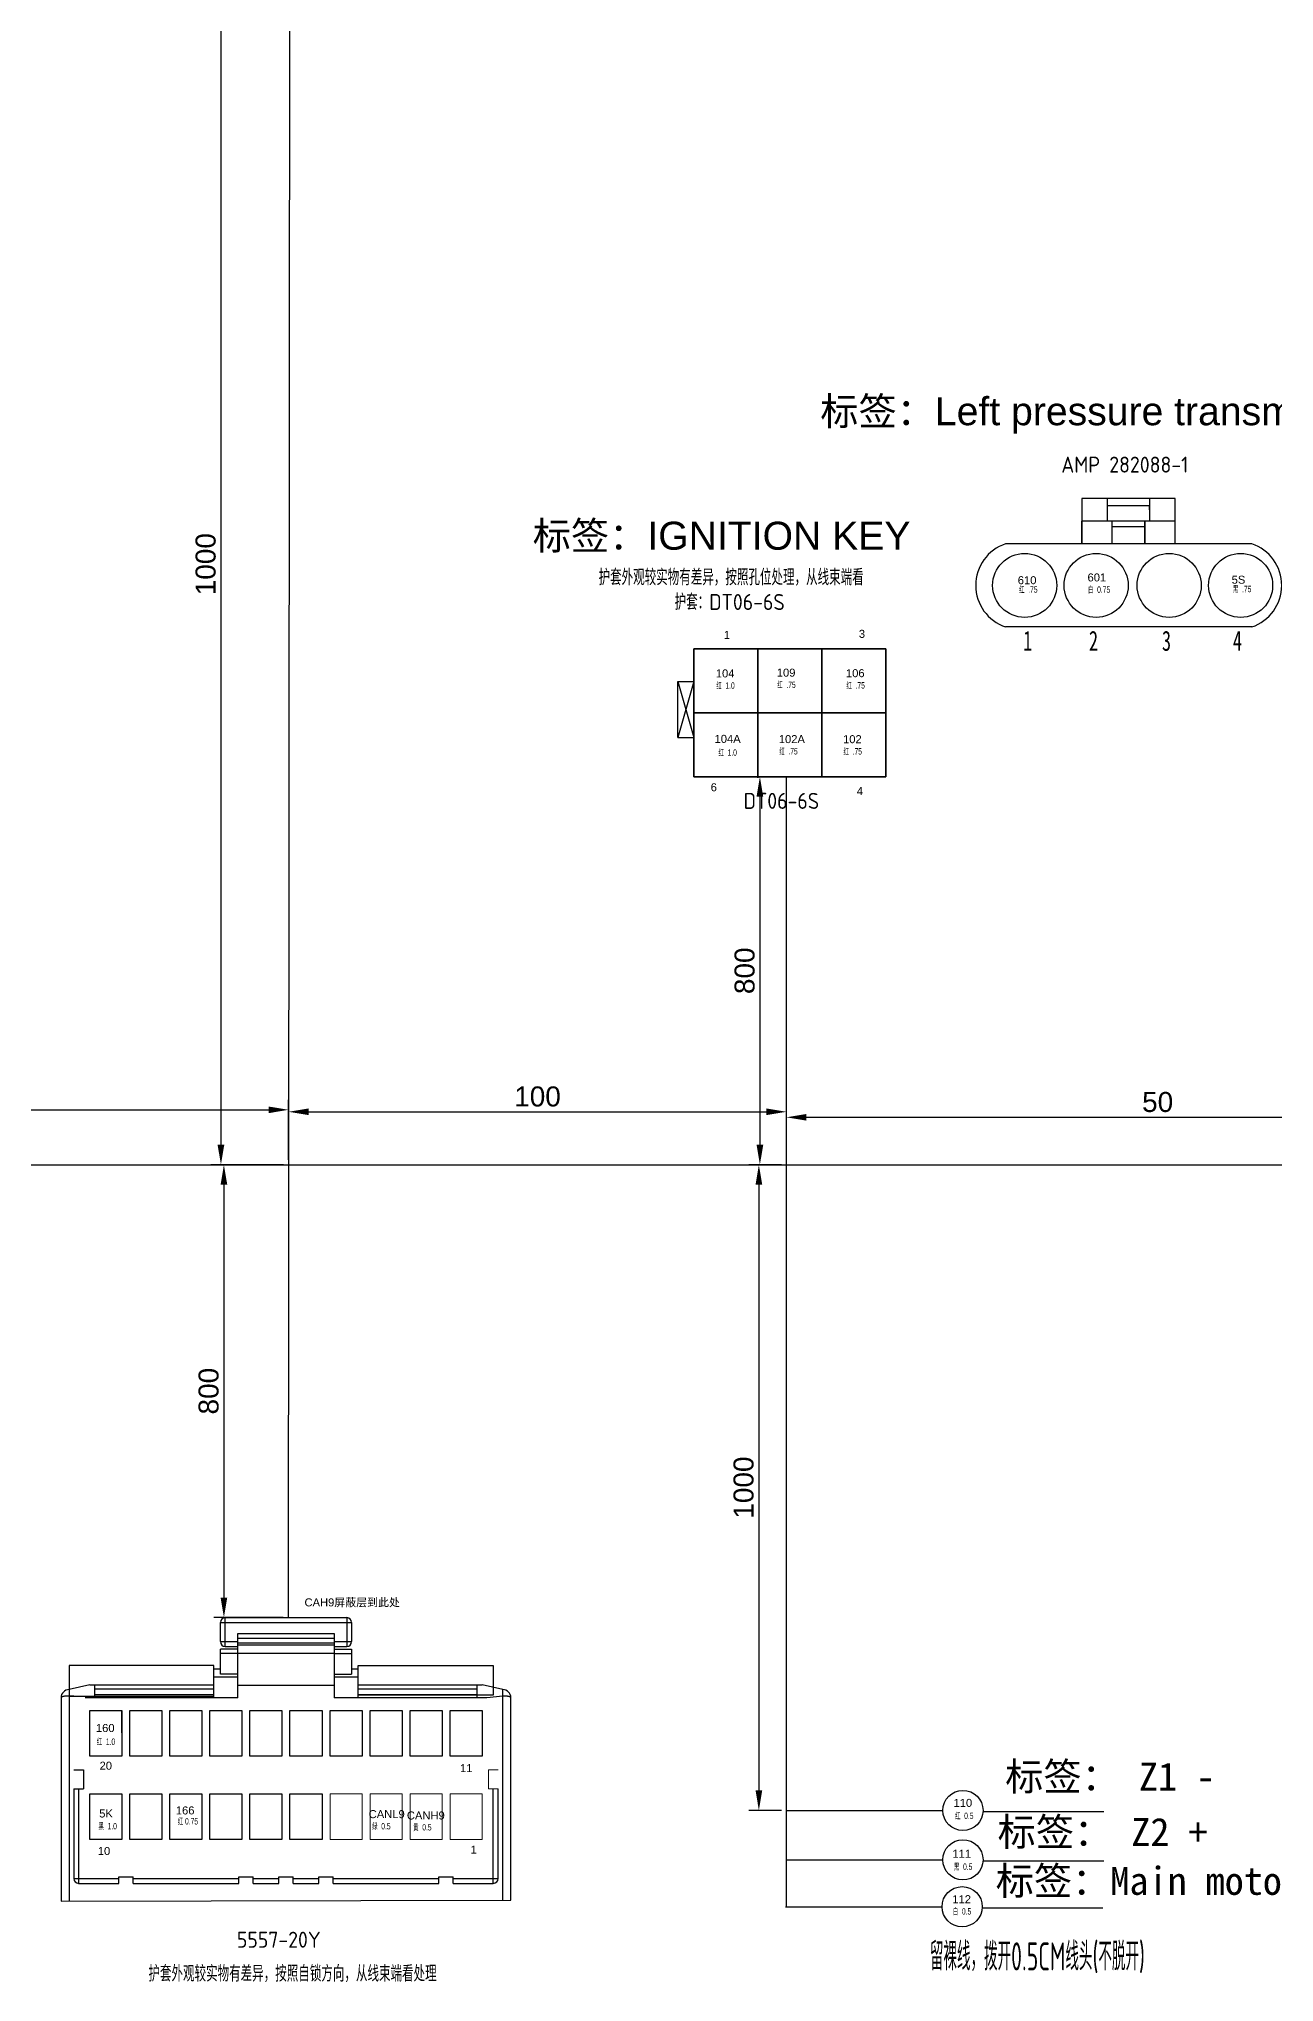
# Model space of a CAD drawing. Header units: millimetres. Extents: x 1638 to 3450, y 1129 to 2069.
# Drawn here: x 2170.4 to 2324.8, y 1293.8 to 1536.6 of the extents above; entities that cross this region are included whole.
import ezdxf

# ---------------------------------------------------------------- set-up
doc = ezdxf.new("R2010")
doc.units = ezdxf.units.MM
for name, color, linetype, lineweight in [('AM60', 3, 'Continuous', 25), ('AM_6', 3, 'Continuous', 25), ('护套层', 3, 'Continuous', 0)]:
    doc.layers.add(name, color=color, linetype=linetype, lineweight=lineweight)
doc.layers.add('孔名层', color=1, linetype='Continuous')
doc.layers.add('线色线径', color=1, linetype='Continuous')
doc.styles.add('FST', font='', dxfattribs={"width": 0.67})
doc.styles.add('ISO Proportional', font='isocp.shx', dxfattribs={"bigfont": 'gbcbig.shx'})
doc.styles.get("Standard").update_dxf_attribs({"font": 'arial.ttf'})
doc.styles.add('技术要求及剖视用', font='gbenor.shx', dxfattribs={"width": 0.7, "bigfont": 'gbcbig.shx'})
doc.styles.get('FST').set_extended_font_data('FangSong_GB2312')
doc.dimstyles.new('ISO-25', dxfattribs={"dimtxt": 2.5, "dimasz": 2.5, "dimexe": 1.25, "dimexo": 0.625, "dimtad": 1, "dimtxsty": 'Standard', "dimcen": 2.5, "dimadec": 0, "dimazin": 0, "dimtfac": 1, "dimtmove": 0, "dimatfit": 3, "dimfxl": 1, "dimarcsym": 0})

# ---------------------------------------------------------------- blocks, each defined once
blk = doc.blocks.new('A$C0bc29aab')
at = {"layer": 'AM60', "linetype": 'Continuous'}
for p, q in [((19.9, 38.22), (19.9, 40.62)), ((19.9, 40.62), (36.3, 40.62)), ((20.5, 37.62), (20.5, 41.22)), ((20.5, 41.22), (35.7, 41.22)), ((22.1, 31.22), (22.1, 39.22)), ((22.1, 39.22), (34.1, 39.22)), ((34.1, 39.22), (34.1, 31.22)), ((35.7, 41.22), (35.7, 37.62)), ((36.3, 40.62), (36.3, 38.22)), ((19.9, 38.22), (22.1, 38.22)), ((19.9, 34.17), (19.9, 37.28)), ((22.1, 37.28), (19.9, 37.28)), ((22.1, 36.74), (19.9, 36.74)), ((20.5, 37.62), (22.1, 37.62)), ((34.1, 38.62), (22.1, 38.62)), ((34.1, 38.02), (22.1, 38.02)), ((22.1, 37.82), (34.1, 37.82)), ((22.1, 36.76), (34.1, 36.76)), ((34.1, 38.22), (36.3, 38.22)), ((34.1, 37.62), (35.7, 37.62)), ((34.1, 37.28), (36.3, 37.28)), ((34.1, 36.74), (36.3, 36.74)), ((36.3, 37.28), (36.3, 34.17)), ((19.1, 31.22), (19.1, 35.22)), ((19.1, 34.82), (19.9, 34.82)), ((22.1, 34.17), (19.9, 34.17)), ((34.1, 34.17), (36.3, 34.17)), ((36.3, 34.82), (37.1, 34.82)), ((37.1, 31.22), (37.1, 35.22)), ((3.6, 32.82), (1, 32.22)), ((1, 32.22), (1, 5.78)), ((3.6, 32.82), (19.1, 32.82)), ((4.2, 31.22), (4.2, 32.82)), ((4.2, 32.32), (19.1, 32.32)), ((4.2, 31.61), (19.1, 31.61)), ((19.1, 33.82), (22.1, 33.82)), ((22.1, 32.77), (34.1, 32.77)), ((34.1, 33.82), (37.1, 33.82)), ((37.1, 32.82), (52.6, 32.82)), ((37.1, 32.32), (52, 32.32)), ((37.1, 31.61), (52, 31.61)), ((52, 31.22), (52, 32.82)), ((55.2, 32.22), (52.6, 32.82)), ((55.2, 5.94), (55.2, 32.22)), ((0, 31.22), (0, 5.78)), ((1.6, 31.42), (1, 31.42)), ((22.1, 31.22), (3, 31.22)), ((7.6, 26.82), (7.6, 29.62)), ((53.2, 31.22), (34.1, 31.22)), ((55.2, 31.42), (53.2, 31.22)), ((56.2, 5.94), (56.2, 31.22)), ((1.6, 22.22), (2.8, 22.22)), ((2.8, 22.22), (2.8, 19.82)), ((1.6, 19.82), (1.6, 8.62)), ((1.6, 19.82), (2.8, 19.82)), ((2.2, 19.82), (2.2, 8.02)), ((54, 8.02), (54, 19.82)), ((54.6, 8.62), (54.6, 19.82)), ((1.6, 8.62), (7.2, 8.62)), ((2.2, 8.02), (7.2, 8.02)), ((7.2, 8.02), (7.2, 8.82)), ((7.2, 8.82), (9, 8.82)), ((9, 8.02), (9, 8.82)), ((9, 8.62), (22.2, 8.62)), ((9, 8.02), (22.2, 8.02)), ((22.2, 8.82), (24, 8.82)), ((22.2, 8.02), (22.2, 8.82)), ((24, 8.02), (24, 8.82)), ((24, 8.62), (27.2, 8.62)), ((24, 8.02), (27.2, 8.02)), ((27.2, 8.82), (29, 8.82)), ((27.2, 8.02), (27.2, 8.82)), ((29, 8.02), (29, 8.82)), ((29, 8.62), (32.2, 8.62)), ((29, 8.02), (32.2, 8.02)), ((32.2, 8.82), (34, 8.82)), ((32.2, 8.02), (32.2, 8.82)), ((34, 8.02), (34, 8.82)), ((34, 8.62), (47.2, 8.62)), ((34, 8.02), (47.2, 8.02)), ((47.2, 8.82), (49, 8.82)), ((47.2, 8.02), (47.2, 8.82)), ((49, 8.02), (49, 8.82)), ((49, 8.62), (54.6, 8.62)), ((49, 8.02), (54, 8.02)), ((0, 5.78), (56.2, 5.94))]:
    blk.add_line(p, q, dxfattribs=at)
at = {"layer": 'AM60', "lineweight": 5}
for p, q in [((53.4, 22.22), (54.6, 22.22)), ((53.4, 19.82), (53.4, 22.22)), ((53.4, 19.82), (54.6, 19.82))]:
    blk.add_line(p, q, dxfattribs=at)
at = {"layer": 'AM60', "linetype": 'Continuous'}
for points in [[(1, 31.42), (19.1, 31.42), (19.1, 35.22), (1, 35.22)], [(54, 31.54), (37.1, 31.54), (37.1, 35.22), (54, 35.22)]]:
    blk.add_lwpolyline(points, close=True, dxfattribs=at)
at = {"layer": 'AM60'}
for points in [[(3.6, 29.62), (7.6, 29.62), (7.6, 23.92), (3.6, 23.92)], [(8.6, 29.62), (12.6, 29.62), (12.6, 23.92), (8.6, 23.92)], [(13.6, 29.62), (17.6, 29.62), (17.6, 23.92), (13.6, 23.92)], [(18.6, 29.62), (22.6, 29.62), (22.6, 23.92), (18.6, 23.92)], [(23.6, 29.62), (27.6, 29.62), (27.6, 23.92), (23.6, 23.92)], [(28.6, 29.62), (32.6, 29.62), (32.6, 23.92), (28.6, 23.92)], [(33.6, 29.62), (37.6, 29.62), (37.6, 23.92), (33.6, 23.92)], [(38.6, 29.62), (42.6, 29.62), (42.6, 23.92), (38.6, 23.92)], [(43.6, 29.62), (47.6, 29.62), (47.6, 23.92), (43.6, 23.92)], [(48.6, 29.62), (52.6, 29.62), (52.6, 23.92), (48.6, 23.92)], [(3.6, 19.22), (7.6, 19.22), (7.6, 13.52), (3.6, 13.52)], [(8.6, 19.22), (12.6, 19.22), (12.6, 13.52), (8.6, 13.52)], [(13.6, 19.22), (17.6, 19.22), (17.6, 13.52), (13.6, 13.52)], [(18.6, 19.22), (22.6, 19.22), (22.6, 13.52), (18.6, 13.52)], [(23.6, 19.22), (27.6, 19.22), (27.6, 13.52), (23.6, 13.52)], [(28.6, 19.22), (32.6, 19.22), (32.6, 13.52), (28.6, 13.52)]]:
    blk.add_lwpolyline(points, close=True, dxfattribs=at)
at = {"layer": 'AM60', "lineweight": 5}
for points in [[(33.6, 19.22), (37.6, 19.22), (37.6, 13.52), (33.6, 13.52)], [(38.6, 19.22), (42.6, 19.22), (42.6, 13.52), (38.6, 13.52)], [(43.6, 19.22), (47.6, 19.22), (47.6, 13.52), (43.6, 13.52)], [(48.6, 19.22), (52.6, 19.22), (52.6, 13.52), (48.6, 13.52)]]:
    blk.add_lwpolyline(points, close=True, dxfattribs=at)
at = {"layer": 'AM60', "linetype": 'Continuous'}
for centre, radius, start, end in [((20.5, 40.62), 0.6, 90, 180), ((35.7, 40.62), 0.6, 0, 90), ((20.5, 38.22), 0.6, 180, 270), ((35.7, 38.22), 0.6, 270, 0), ((1, 31.22), 1, 90, 180.0708), ((55.2, 31.22), 1, 359.9329, 90), ((2.2, 8.62), 0.6, 180, 270), ((54, 8.62), 0.6, 270, 0)]:
    blk.add_arc(centre, radius, start, end, dxfattribs=at)
for points, knots in [([(1, 31.42), (0.94, 31.42), (0.81, 31.42), (0.62, 31.41), (0.45, 31.39), (0.32, 31.37), (0.23, 31.35), (0.17, 31.34), (0.12, 31.32), (0.08, 31.3), (0.04, 31.28), (0.02, 31.27), (0, 31.25), (0, 31.23), (0, 31.22)], [0, 0, 0, 0, 0.187574, 0.367878, 0.533983, 0.679957, 0.743843, 0.800983, 0.851078, 0.893964, 0.92959, 0.958079, 0.980477, 1, 1, 1, 1]), ([(56.2, 31.22), (56.2, 31.23), (56.2, 31.25), (56.18, 31.27), (56.16, 31.28), (56.12, 31.3), (56.08, 31.32), (56.03, 31.34), (55.97, 31.35), (55.88, 31.37), (55.75, 31.39), (55.58, 31.41), (55.4, 31.42), (55.27, 31.42), (55.2, 31.42)], [0, 0, 0, 0, 0.019498, 0.041902, 0.070401, 0.106029, 0.148912, 0.199008, 0.25615, 0.320037, 0.466012, 0.632119, 0.812425, 1, 1, 1, 1])]:
    blk.add_open_spline(points, degree=3, knots=knots, dxfattribs=at)
at = {"layer": 'AM60', "color": 1}
for s, p in [('20', (4.81, 22.22)), ('11', (49.84, 21.92)), ('10', (4.59, 11.56)), ('1', (51.16, 11.73))]:
    blk.add_text(s, height=1, dxfattribs=at).set_placement(p)
at = {"layer": 'AM60', "color": 3, "style": 'ISO Proportional'}
blk.add_text('5557-20Y', height=2, dxfattribs=at).set_placement((21.97, -0.02))
blk = doc.blocks.new('A$C21147477')
at = {"color": 3}
for p, q in [((2.01, 12.02), (2.01, 20.02)), ((2.01, 20.02), (2.01, 12.02)), ((2.01, 12.02), (2.01, 20.02)), ((2.01, 20.02), (2.01, 12.02)), ((2.01, 20.02), (2.01, 12.02)), ((18.01, 20.02), (2.01, 20.02)), ((2.01, 20.02), (18.01, 20.02)), ((10.01, 3.87), (10.01, 20.02)), ((10.01, 20.02), (10.01, 3.87)), ((10.01, 3.87), (10.01, 20.02)), ((10.01, 20.02), (10.01, 3.87)), ((10.01, 20.02), (10.01, 3.87)), ((10.01, 3.87), (10.01, 20.02)), ((10.01, 20.02), (10.01, 3.87)), ((10.01, 3.87), (10.01, 20.02)), ((10.01, 20.02), (10.01, 3.87)), ((10.01, 20.02), (10.01, 3.87)), ((10.01, 3.87), (10.01, 20.02)), ((10.01, 20.02), (10.01, 3.87)), ((10.01, 3.87), (10.01, 20.02)), ((10.01, 20.02), (10.01, 3.87)), ((10.01, 20.02), (10.01, 4.02)), ((18.01, 12.02), (18.01, 20.02)), ((18.01, 20.02), (18.01, 12.02)), ((18.01, 12.02), (18.01, 20.02)), ((18.01, 20.02), (18.01, 12.02)), ((18.01, 20.02), (18.01, 12.02)), ((18.01, 12.02), (18.01, 20.02)), ((18.01, 20.02), (18.01, 12.02)), ((18.01, 12.02), (18.01, 20.02)), ((18.01, 20.02), (18.01, 12.02)), ((18.01, 20.02), (18.01, 12.02)), ((26.01, 20.02), (18.01, 20.02)), ((18.01, 20.02), (26.01, 20.02)), ((26.01, 12.02), (26.01, 20.02)), ((26.01, 20.02), (26.01, 12.02)), ((26.01, 12.02), (26.01, 20.02)), ((26.01, 20.02), (26.01, 12.02)), ((26.01, 20.02), (26.01, 12.02)), ((0, 15.94), (2, 8.94)), ((0, 8.94), (0, 15.94)), ((0, 15.94), (2, 15.94)), ((2, 15.94), (0, 8.94)), ((2.01, 4.02), (2.01, 12.02)), ((2.01, 12.02), (2.01, 4.02)), ((2.01, 4.02), (2.01, 12.02)), ((2.01, 12.02), (2.01, 4.02)), ((2.01, 12.02), (2.01, 4.02)), ((10.01, 12.02), (2.01, 12.02)), ((2.01, 12.02), (10.01, 12.02)), ((10.01, 12.02), (2.01, 12.02)), ((2.01, 12.02), (10.01, 12.02)), ((2.01, 12.02), (10.01, 12.02)), ((18.01, 12.02), (10.01, 12.02)), ((10.01, 12.02), (18.01, 12.02)), ((18.01, 12.02), (10.01, 12.02)), ((10.01, 12.02), (18.01, 12.02)), ((10.01, 12.02), (18.01, 12.02)), ((18.01, 4.02), (18.01, 12.02)), ((18.01, 12.02), (18.01, 4.02)), ((18.01, 4.02), (18.01, 12.02)), ((18.01, 12.02), (18.01, 4.02)), ((18.01, 12.02), (18.01, 4.02)), ((18.01, 4.02), (18.01, 12.02)), ((18.01, 12.02), (18.01, 4.02)), ((18.01, 4.02), (18.01, 12.02)), ((18.01, 12.02), (18.01, 4.02)), ((18.01, 12.02), (18.01, 4.02)), ((26.01, 12.02), (18.01, 12.02)), ((18.01, 12.02), (26.01, 12.02)), ((26.01, 12.02), (18.01, 12.02)), ((18.01, 12.02), (26.01, 12.02)), ((18.01, 12.02), (26.01, 12.02)), ((26.01, 4.02), (26.01, 12.02)), ((26.01, 12.02), (26.01, 4.02)), ((26.01, 4.02), (26.01, 12.02)), ((26.01, 12.02), (26.01, 4.02)), ((26.01, 12.02), (26.01, 4.02)), ((0, 8.94), (2, 8.94)), ((10.01, 4.02), (2.01, 4.02)), ((2.01, 4.02), (10.01, 4.02)), ((2.01, 4.02), (10.01, 4.02)), ((18.01, 4.02), (10.01, 4.02)), ((10.01, 4.02), (18.01, 4.02)), ((10.01, 4.02), (18.01, 4.02)), ((26.01, 4.02), (18.01, 4.02)), ((18.01, 4.02), (26.01, 4.02)), ((18.01, 4.02), (26.01, 4.02))]:
    blk.add_line(p, q, dxfattribs=at)
at = {"layer": 'AM60', "color": 3, "style": 'ISO Proportional'}
blk.add_text('DT06-6S', height=2, dxfattribs=at).set_placement((8.22, 0.01))
blk = doc.blocks.new('A$C5ac91eaa')
blk.add_blockref('A$C21147477', (0, 0))
at = {"layer": 'AM60', "color": 1}
for s, p in [('1', (5.75, 21.25)), ('3', (22.62, 21.38)), ('6', (4.11, 2.21)), ('4', (22.36, 1.74))]:
    blk.add_text(s, height=1, dxfattribs=at).set_placement(p)
blk = doc.blocks.new('*D254')
at = {"color": 0, "lineweight": -2, "transparency": 16777216}
for p, q in [((2123.27, 1396.51), (2123.27, 1404)), ((2201.63, 1396.51), (2201.63, 1404)), ((2125.77, 1402.75), (2199.13, 1402.75))]:
    blk.add_line(p, q, dxfattribs=at)
at = {"color": 0, "transparency": 16777216}
for points in [[(2125.77, 1403.16), (2125.77, 1402.33), (2123.27, 1402.75)], [(2199.13, 1403.16), (2199.13, 1402.33), (2201.63, 1402.75)]]:
    blk.add_solid(points, dxfattribs=at)
at = {"layer": 'Defpoints', "color": 0, "transparency": 16777216}
for p in [(2201.63, 1402.75), (2123.27, 1395.89), (2201.63, 1395.89)]:
    blk.add_point(p, dxfattribs=at)
at = {"color": 3, "transparency": 16777216, "insert": (2162.45, 1404.65), "char_height": 2.5, "attachment_point": 5}
blk.add_mtext('250', dxfattribs=at)
blk = doc.blocks.new('*D255')
at = {"color": 0, "lineweight": -2, "transparency": 16777216}
for p, q in [((2201.01, 1395.89), (2192.3, 1395.89)), ((2193.55, 1393.39), (2193.55, 1341.81)), ((2200.97, 1339.31), (2192.3, 1339.31))]:
    blk.add_line(p, q, dxfattribs=at)
at = {"color": 0, "transparency": 16777216}
for points in [[(2193.14, 1393.39), (2193.97, 1393.39), (2193.55, 1395.89)], [(2193.14, 1341.81), (2193.97, 1341.81), (2193.55, 1339.31)]]:
    blk.add_solid(points, dxfattribs=at)
at = {"layer": 'Defpoints', "color": 0, "transparency": 16777216}
for p in [(2201.63, 1395.89), (2193.55, 1339.31), (2201.6, 1339.31)]:
    blk.add_point(p, dxfattribs=at)
at = {"color": 3, "transparency": 16777216, "insert": (2191.65, 1367.6), "char_height": 2.5, "attachment_point": 5, "rotation": 90}
blk.add_mtext('800', dxfattribs=at)
blk = doc.blocks.new('*D256')
at = {"color": 0, "lineweight": -2, "transparency": 16777216}
for p, q in [((2201.63, 1396.51), (2201.63, 1403.75)), ((2263.82, 1396.51), (2263.82, 1403.75)), ((2204.13, 1402.5), (2261.32, 1402.5))]:
    blk.add_line(p, q, dxfattribs=at)
at = {"color": 0, "transparency": 16777216}
for points in [[(2204.13, 1402.92), (2204.13, 1402.09), (2201.63, 1402.5)], [(2261.32, 1402.92), (2261.32, 1402.09), (2263.82, 1402.5)]]:
    blk.add_solid(points, dxfattribs=at)
at = {"layer": 'Defpoints', "color": 0, "transparency": 16777216}
for p in [(2263.82, 1402.5), (2201.63, 1395.89), (2263.82, 1395.89)]:
    blk.add_point(p, dxfattribs=at)
at = {"color": 3, "transparency": 16777216, "insert": (2232.73, 1404.4), "char_height": 2.5, "attachment_point": 5}
blk.add_mtext('100', dxfattribs=at)
blk = doc.blocks.new('*D257')
at = {"color": 0, "lineweight": -2, "transparency": 16777216}
for p, q in [((2263.82, 1396.51), (2263.82, 1403.06)), ((2266.32, 1401.81), (2354.09, 1401.81)), ((2356.59, 1396.51), (2356.59, 1403.06))]:
    blk.add_line(p, q, dxfattribs=at)
at = {"color": 0, "transparency": 16777216}
for points in [[(2266.32, 1402.23), (2266.32, 1401.4), (2263.82, 1401.81)], [(2354.09, 1402.23), (2354.09, 1401.4), (2356.59, 1401.81)]]:
    blk.add_solid(points, dxfattribs=at)
at = {"layer": 'Defpoints', "color": 0, "transparency": 16777216}
for p in [(2356.59, 1401.81), (2263.82, 1395.89), (2356.59, 1395.89)]:
    blk.add_point(p, dxfattribs=at)
at = {"color": 3, "transparency": 16777216, "insert": (2310.2, 1403.71), "char_height": 2.5, "attachment_point": 5}
blk.add_mtext('50', dxfattribs=at)
blk = doc.blocks.new('*D258')
at = {"color": 0, "lineweight": -2, "transparency": 16777216}
for p, q in [((2263.19, 1444.36), (2259.26, 1444.36)), ((2260.51, 1441.86), (2260.51, 1398.39)), ((2263.19, 1395.89), (2259.26, 1395.89))]:
    blk.add_line(p, q, dxfattribs=at)
at = {"color": 0, "transparency": 16777216}
for points in [[(2260.09, 1441.86), (2260.93, 1441.86), (2260.51, 1444.36)], [(2260.09, 1398.39), (2260.93, 1398.39), (2260.51, 1395.89)]]:
    blk.add_solid(points, dxfattribs=at)
at = {"layer": 'Defpoints', "color": 0, "transparency": 16777216}
for p in [(2263.82, 1444.36), (2260.51, 1395.89), (2263.82, 1395.89)]:
    blk.add_point(p, dxfattribs=at)
at = {"color": 3, "transparency": 16777216, "insert": (2258.61, 1420.12), "char_height": 2.5, "attachment_point": 5, "rotation": 90}
blk.add_mtext('800', dxfattribs=at)
blk = doc.blocks.new('*D259')
at = {"color": 0, "lineweight": -2, "transparency": 16777216}
for p, q in [((2263.19, 1395.89), (2259.13, 1395.89)), ((2260.38, 1393.39), (2260.38, 1317.71)), ((2263.19, 1315.21), (2259.13, 1315.21))]:
    blk.add_line(p, q, dxfattribs=at)
at = {"color": 0, "transparency": 16777216}
for points in [[(2259.97, 1393.39), (2260.8, 1393.39), (2260.38, 1395.89)], [(2259.97, 1317.71), (2260.8, 1317.71), (2260.38, 1315.21)]]:
    blk.add_solid(points, dxfattribs=at)
at = {"layer": 'Defpoints', "color": 0, "transparency": 16777216}
for p in [(2263.82, 1395.89), (2260.38, 1315.21), (2263.82, 1315.21)]:
    blk.add_point(p, dxfattribs=at)
at = {"color": 3, "transparency": 16777216, "insert": (2258.48, 1355.55), "char_height": 2.5, "attachment_point": 5, "rotation": 90}
blk.add_mtext('1000', dxfattribs=at)
blk = doc.blocks.new('*D239')
at = {"color": 0, "lineweight": -2, "transparency": 16777216}
for p, q in [((2200.97, 1545.95), (2191.93, 1545.95)), ((2193.18, 1543.45), (2193.18, 1398.39)), ((2200.97, 1395.89), (2191.93, 1395.89))]:
    blk.add_line(p, q, dxfattribs=at)
at = {"color": 0, "transparency": 16777216}
for points in [[(2192.76, 1543.45), (2193.6, 1543.45), (2193.18, 1545.95)], [(2192.76, 1398.39), (2193.6, 1398.39), (2193.18, 1395.89)]]:
    blk.add_solid(points, dxfattribs=at)
at = {"layer": 'Defpoints', "color": 0, "transparency": 16777216}
for p in [(2201.6, 1545.95), (2193.18, 1395.89), (2201.6, 1395.89)]:
    blk.add_point(p, dxfattribs=at)
at = {"color": 3, "transparency": 16777216, "insert": (2191.28, 1470.92), "char_height": 2.5, "attachment_point": 5, "rotation": 90}
blk.add_mtext('1000', dxfattribs=at)
blk = doc.blocks.new('A$C5b011ca6')
at = {"layer": 'AM_6'}
for p, q in [((13.24, 19.04), (13.24, 16.2)), ((13.24, 19.04), (13.24, 16.2)), ((24.94, 19.04), (13.24, 19.04)), ((16.48, 16.2), (16.48, 19.04)), ((21.7, 18.12), (16.48, 18.12)), ((21.7, 19.04), (21.7, 16.2)), ((21.7, 17.62), (21.7, 18.12)), ((24.94, 16.2), (24.94, 19.04)), ((17.06, 16.2), (13.24, 16.2)), ((13.24, 16.2), (13.24, 13.36)), ((13.24, 13.36), (13.24, 16.2)), ((13.24, 16.2), (13.24, 13.36)), ((13.24, 13.36), (13.24, 16.2)), ((21.12, 16.2), (17.06, 16.2)), ((17.06, 13.36), (17.06, 16.2)), ((21.12, 15.5), (17.06, 15.5)), ((24.94, 16.2), (21.12, 16.2)), ((21.12, 16.2), (21.12, 13.36)), ((21.12, 13.36), (21.12, 16.2)), ((24.94, 13.36), (24.94, 16.2)), ((34.49, 13.36), (3.74, 13.36)), ((34.49, 2.99), (3.74, 2.99))]:
    blk.add_line(p, q, dxfattribs=at)
for centre in [(6.12, 8.17), (15.05, 8.17), (24.17, 8.17), (33.1, 8.17)]:
    blk.add_circle(centre, 4, dxfattribs=at)
for centre, start, end in [((5.47, 8.17), 108.3917, 251.6083), ((32.76, 8.17), 288.3917, 71.6083)]:
    blk.add_arc(centre, 5.47, start, end, dxfattribs=at)
at = {"layer": '孔名层', "style": 'FST', "width": 0.67}
for s, p in [('1', (5.93, 0)), ('2', (14.15, 0)), ('3', (23.27, 0)), ('4', (32.13, 0))]:
    blk.add_text(s, height=2.5, dxfattribs=at).set_placement(p)

msp = doc.modelspace()

# ---------------------------------------------------------------- linework, layer by layer
for p, q in [((2201.851, 1725.793), (2201.596, 1339.306)), ((2263.817, 1303.182), (2263.817, 1444.356)), ((2123.268, 1395.889), (3064.561, 1395.889))]:
    msp.add_line(p, q)
at = {"color": 3}
for p, q in [((2263.817, 1315.209), (2283.359, 1315.209)), ((2288.382, 1315.083), (2303.457, 1315.083)), ((2263.817, 1309.044), (2283.359, 1309.044)), ((2288.383, 1308.918), (2303.458, 1308.918)), ((2263.722, 1303.182), (2283.264, 1303.182)), ((2288.287, 1303.056), (2303.362, 1303.056))]:
    msp.add_line(p, q, dxfattribs=at)
for centre in [(2285.872, 1315.209), (2285.873, 1309.044), (2285.777, 1303.182)]:
    msp.add_circle(centre, 2.513, dxfattribs=at)

# ---------------------------------------------------------------- block references
for name, p in [('A$C5b011ca6', (2287.467, 1460.099)), ('A$C5ac91eaa', (2250.251, 1440.336)), ('A$C0bc29aab', (2173.206, 1298.082))]:
    msp.add_blockref(name, p)

# ---------------------------------------------------------------- texts
at = {"layer": 'AM60', "color": 3, "style": 'ISO Proportional'}
for s, p in [('AMP 282088-1 ', (2298.165, 1482.357)), ('护套外观较实物有差异，按照孔位处理，从线束端看', (2240.354, 1468.283)), ('护套：DT06-6S', (2249.855, 1465.193)), ('护套外观较实物有差异，按照自锁方向，从线束端看处理', (2184.124, 1293.825))]:
    msp.add_text(s, height=2, dxfattribs=at).set_placement(p)
at = {"layer": 'AM60', "color": 6, "lineweight": 5}
for s, p in [('610', (2292.726, 1468.416)), ('601', (2301.439, 1468.764))]:
    msp.add_text(s, height=1, dxfattribs=at).set_placement(p)
at = {"layer": 'AM60', "lineweight": 5}
for s, p in [('5S', (2319.444, 1468.478)), ('104', (2255.003, 1456.774)), ('109', (2262.619, 1456.868)), ('106', (2271.259, 1456.801)), ('104A', (2254.846, 1448.596)), ('102A', (2262.872, 1448.565)), ('102', (2270.896, 1448.556)), ('110', (2284.699, 1315.658)), ('166', (2187.543, 1314.713)), ('CANL9', (2211.639, 1314.251)), ('CANH9', (2216.408, 1314.083)), ('111', (2284.561, 1309.307)), ('112', (2284.55, 1303.623))]:
    msp.add_text(s, height=1, dxfattribs=at).set_placement(p)
at = {"layer": 'AM60', "char_height": 3.5, "attachment_point": 1}
for s, width, heights, insert in [('{\\fSimSun|b0|i0|c134|p2;\\C3;标签：\\fArial|b0|i0|c0|p34;Left pressure transmitter}', 75.78566, [35.837], (2268.053, 1491.779)), ('{\\fSimSun|b0|i0|c134|p2;\\C3;标签：\\fArial|b0|i0|c0|p34;IGNITION KEY}', 66.92058, [35.837], (2232.13, 1476.227)), ('{\\fSimSun|b0|i0|c134|p2;\\C3;标签： Z1 -}', 50.04824, [0], (2291.157, 1321.193)), ('{\\fSimSun|b0|i0|c134|p2;\\C3;标签： Z2 +}', 61.38206, [0], (2290.206, 1314.279)), ('{\\fSimSun|b0|i0|c134|p2;\\C3;标签：Main motor signal}', 62.06786, [0], (2289.971, 1308.165))]:
    msp.add_mtext_dynamic_manual_height_columns(s, width=width, gutter_width=12.5, heights=heights, dxfattribs=dict(at, insert=insert))
at = {"layer": 'AM60', "lineweight": 5, "char_height": 1, "attachment_point": 1}
for s, insert, width in [('CAH9{\\fSimSun|b0|i0|c134|p2;屏蔽层到此处}', (2203.619, 1341.706), 12.85615), ('160', (2177.562, 1326.012), 2.90576), ('5K', (2177.972, 1315.332), 2.90576)]:
    msp.add_mtext(s, dxfattribs=dict(at, insert=insert, width=width))
at = {"layer": '护套层', "style": '技术要求及剖视用', "width": 0.67, "flags": 9}
msp.add_attdef('留裸线，拨开0.5CM线头(不脱开)', (2281.752, 1295.226), '泽泰软件', height=3.5, dxfattribs=at)
at = {"layer": '线色线径', "lineweight": 5, "width": 0.6}
for s, p in [('红  .75', (2292.894, 1467.356)), ('白  0.75', (2301.502, 1467.344)), ('黑  .75', (2319.612, 1467.418)), ('红  1.0', (2255.065, 1455.354)), ('红  .75', (2262.681, 1455.449)), ('红  .75', (2271.321, 1455.382)), ('红  1.0', (2255.337, 1446.982)), ('红  .75', (2262.934, 1447.146)), ('红  .75', (2270.958, 1447.136)), ('红  1.0', (2177.666, 1323.401)), ('黑  1.0', (2177.88, 1312.852)), ('红 0.75', (2187.789, 1313.456)), ('绿  0.5', (2212.069, 1312.843)), ('黄  0.5', (2217.194, 1312.708)), ('红  0.5', (2284.893, 1314.138)), ('黑  0.5', (2284.755, 1307.787)), ('白  0.5', (2284.613, 1302.203))]:
    msp.add_text(s, height=0.8, dxfattribs=at).set_placement(p)

# ---------------------------------------------------------------- dimensions: what is measured, and where the dimension line sits
at = {"color": 1}
for base, p1, p2, text, picture, middle in [((2193.179, 1395.889), (2201.596, 1545.954), (2201.596, 1395.889), '1000', '*D239', (2191.277, 1470.922)), ((2260.509, 1395.889), (2263.817, 1444.356), (2263.817, 1395.889), '800', '*D258', (2258.608, 1420.123)), ((2193.554, 1339.306), (2201.634, 1395.889), (2201.596, 1339.306), '800', '*D255', (2191.652, 1367.598)), ((2260.382, 1315.209), (2263.817, 1395.889), (2263.817, 1315.209), '1000', '*D259', (2258.481, 1355.549))]:
    dim = msp.add_linear_dim(base=base, p1=p1, p2=p2, angle=90, text=text, dimstyle='ISO-25', override={"dimclrt": 3}, dxfattribs=at)
    dim.commit()
    dim.dimension.update_dxf_attribs({"geometry": picture, "text_midpoint": middle})
for base, p1, p2, text, picture, middle in [((2201.634, 1402.746), (2123.268, 1395.889), (2201.634, 1395.889), '250', '*D254', (2162.451, 1404.648)), ((2263.817, 1402.503), (2201.634, 1395.889), (2263.817, 1395.889), '100', '*D256', (2232.725, 1404.405)), ((2356.59, 1401.813), (2263.817, 1395.889), (2356.59, 1395.889), '50', '*D257', (2310.203, 1403.715))]:
    dim = msp.add_linear_dim(base=base, p1=p1, p2=p2, text=text, dimstyle='ISO-25', override={"dimclrt": 3}, dxfattribs=at)
    dim.commit()
    dim.dimension.update_dxf_attribs({"geometry": picture, "text_midpoint": middle})

doc.saveas('drawing.dxf')
